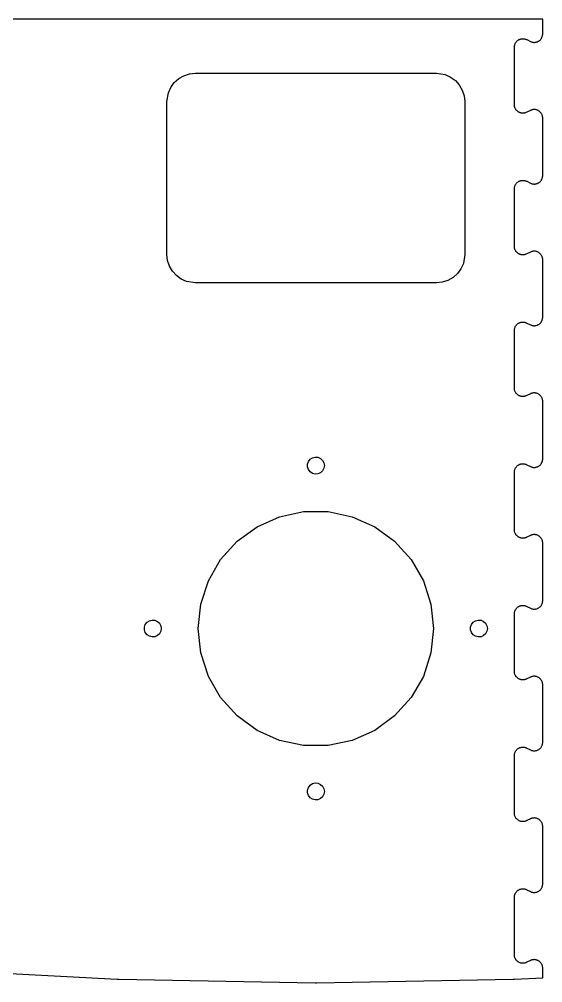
# Model space of a CAD drawing. Header units: metres. Extents: x -612 to 612, y -340 to 1400.
# Drawn here: x -119.6 to 65, y 1060 to 1400 of the extents above; entities that cross this region are included whole.
import ezdxf

# ---------------------------------------------------------------- set-up
doc = ezdxf.new("R2010")
doc.units = ezdxf.units.M

msp = doc.modelspace()

# ---------------------------------------------------------------- linework, layer by layer
for p, q in [((65, 1400), (-529.184, 1400)), ((65, 1394.85), (65, 1400)), ((64.8532, 1393.93), (64.9057, 1394.11)), ((64.9057, 1394.11), (64.9469, 1394.29)), ((64.9469, 1394.29), (64.9763, 1394.48)), ((64.9763, 1394.48), (64.9941, 1394.67)), ((64.9941, 1394.67), (65, 1394.85)), ((55.0349, 1390.59), (55.0688, 1390.78)), ((55.0688, 1390.78), (55.1143, 1390.96)), ((55.1143, 1390.96), (55.1711, 1391.14)), ((55.1711, 1391.14), (55.239, 1391.32)), ((55.239, 1391.32), (55.3181, 1391.49)), ((55.3181, 1391.49), (55.4075, 1391.65)), ((55.4075, 1391.65), (55.5073, 1391.81)), ((55.5073, 1391.81), (55.6168, 1391.97)), ((55.6168, 1391.97), (55.7357, 1392.11)), ((55.7357, 1392.11), (55.8638, 1392.25)), ((55.8638, 1392.25), (55.9999, 1392.38)), ((55.9999, 1392.38), (56.1443, 1392.5)), ((56.1443, 1392.5), (56.2958, 1392.61)), ((56.2958, 1392.61), (56.4542, 1392.72)), ((56.4542, 1392.72), (56.6185, 1392.81)), ((56.6185, 1392.81), (56.7881, 1392.89)), ((56.7881, 1392.89), (56.963, 1392.96)), ((56.963, 1392.96), (57.1416, 1393.02)), ((57.1416, 1393.02), (57.3238, 1393.07)), ((57.3238, 1393.07), (57.5083, 1393.1)), ((57.5083, 1393.1), (57.6951, 1393.13)), ((57.6951, 1393.13), (57.8832, 1393.14)), ((57.8832, 1393.14), (58.0715, 1393.14)), ((58.0715, 1393.14), (58.2594, 1393.13)), ((58.2594, 1393.13), (58.4465, 1393.11)), ((58.4465, 1393.11), (58.6319, 1393.08)), ((58.6319, 1393.08), (58.8148, 1393.03)), ((58.8148, 1393.03), (58.9942, 1392.97)), ((58.9942, 1392.97), (59.1697, 1392.91)), ((59.1697, 1392.91), (59.384, 1392.81)), ((59.384, 1392.81), (60.6584, 1392.17)), ((60.6584, 1392.17), (60.8956, 1392.06)), ((60.8956, 1392.06), (61.073, 1392)), ((61.073, 1392), (61.2539, 1391.95)), ((61.2539, 1391.95), (61.4379, 1391.91)), ((61.4379, 1391.91), (61.624, 1391.88)), ((61.624, 1391.88), (61.8116, 1391.86)), ((61.8116, 1391.86), (62, 1391.85)), ((62, 1391.85), (62.1884, 1391.86)), ((62.1884, 1391.86), (62.376, 1391.88)), ((62.376, 1391.88), (62.5621, 1391.91)), ((62.5621, 1391.91), (62.7461, 1391.95)), ((62.7461, 1391.95), (62.927, 1392)), ((62.927, 1392), (63.1044, 1392.06)), ((63.1044, 1392.06), (63.2773, 1392.14)), ((63.2773, 1392.14), (63.4453, 1392.23)), ((63.4453, 1392.23), (63.6075, 1392.32)), ((63.6075, 1392.32), (63.7634, 1392.43)), ((63.7634, 1392.43), (63.9123, 1392.54)), ((63.9123, 1392.54), (64.0536, 1392.67)), ((64.0536, 1392.67), (64.1869, 1392.8)), ((64.1869, 1392.8), (64.3115, 1392.94)), ((64.3115, 1392.94), (64.427, 1393.09)), ((64.427, 1393.09), (64.533, 1393.25)), ((64.533, 1393.25), (64.6289, 1393.41)), ((64.6289, 1393.41), (64.7145, 1393.58)), ((64.7145, 1393.58), (64.7893, 1393.75)), ((64.7893, 1393.75), (64.8532, 1393.93)), ((55, 1390.08), (55.0148, 1390.42)), ((55, 1369.9), (55, 1390.08)), ((55.0148, 1390.42), (55.0349, 1390.59)), ((-61.5674, 1380.09), (-59.5791, 1380.73)), ((-59.5791, 1380.73), (-57.5, 1380.95)), ((-57.5, 1380.95), (27.5, 1380.95)), ((27.5, 1380.95), (30.5902, 1380.46)), ((30.5902, 1380.46), (32.5, 1379.61)), ((-66.1602, 1375.95), (-64.9314, 1377.64)), ((-64.9314, 1377.64), (-63.3779, 1379.04)), ((-63.3779, 1379.04), (-61.5674, 1380.09)), ((32.5, 1379.61), (34.1913, 1378.38)), ((34.1913, 1378.38), (35.5902, 1376.83)), ((-67.5, 1370.95), (-67.0106, 1374.04)), ((-67.0106, 1374.04), (-66.1602, 1375.95)), ((35.5902, 1376.83), (36.6355, 1375.02)), ((36.6355, 1375.02), (37.2815, 1373.03)), ((-67.5, 1316.95), (-67.5, 1370.95)), ((37.2815, 1373.03), (37.5, 1370.95)), ((37.5, 1370.95), (37.5, 1316.95)), ((55.0074, 1369.67), (55, 1369.9)), ((55.0251, 1369.48), (55.0074, 1369.67)), ((55.0546, 1369.29), (55.0251, 1369.48)), ((55.0957, 1369.11), (55.0546, 1369.29)), ((55.1483, 1368.93), (55.0957, 1369.11)), ((55.212, 1368.75), (55.1483, 1368.93)), ((55.2869, 1368.58), (55.212, 1368.75)), ((55.3724, 1368.41), (55.2869, 1368.58)), ((55.4682, 1368.25), (55.3724, 1368.41)), ((55.5741, 1368.09), (55.4682, 1368.25)), ((55.6897, 1367.94), (55.5741, 1368.09)), ((55.8141, 1367.8), (55.6897, 1367.94)), ((55.9475, 1367.67), (55.8141, 1367.8)), ((56.0885, 1367.54), (55.9475, 1367.67)), ((56.2376, 1367.43), (56.0885, 1367.54)), ((56.3934, 1367.32), (56.2376, 1367.43)), ((56.5554, 1367.23), (56.3934, 1367.32)), ((56.7232, 1367.14), (56.5554, 1367.23)), ((56.8962, 1367.07), (56.7232, 1367.14)), ((57.0733, 1367), (56.8962, 1367.07)), ((57.2543, 1366.95), (57.0733, 1367)), ((57.4381, 1366.91), (57.2543, 1366.95)), ((57.6243, 1366.88), (57.4381, 1366.91)), ((57.8117, 1366.86), (57.6243, 1366.88)), ((58, 1366.86), (57.8117, 1366.86)), ((58.1883, 1366.86), (58, 1366.86)), ((58.3757, 1366.88), (58.1883, 1366.86)), ((58.5619, 1366.91), (58.3757, 1366.88)), ((58.7457, 1366.95), (58.5619, 1366.91)), ((58.9267, 1367), (58.7457, 1366.95)), ((59.0869, 1367.06), (58.9267, 1367)), ((59.3999, 1367.2), (59.0869, 1367.06)), ((60.6584, 1367.83), (59.3999, 1367.2)), ((60.8295, 1367.91), (60.6584, 1367.83)), ((61.0052, 1367.98), (60.8295, 1367.91)), ((61.1849, 1368.03), (61.0052, 1367.98)), ((61.3678, 1368.08), (61.1849, 1368.03)), ((61.5532, 1368.11), (61.3678, 1368.08)), ((61.7404, 1368.13), (61.5532, 1368.11)), ((61.9285, 1368.15), (61.7404, 1368.13)), ((62.117, 1368.14), (61.9285, 1368.15)), ((62.305, 1368.13), (62.117, 1368.14)), ((62.4918, 1368.11), (62.305, 1368.13)), ((62.6767, 1368.07), (62.4918, 1368.11)), ((62.8588, 1368.02), (62.6767, 1368.07)), ((63.0376, 1367.96), (62.8588, 1368.02)), ((63.2123, 1367.89), (63.0376, 1367.96)), ((63.3822, 1367.81), (63.2123, 1367.89)), ((63.5467, 1367.72), (63.3822, 1367.81)), ((63.705, 1367.61), (63.5467, 1367.72)), ((63.8567, 1367.5), (63.705, 1367.61)), ((64.001, 1367.38), (63.8567, 1367.5)), ((64.1374, 1367.25), (64.001, 1367.38)), ((64.2653, 1367.11), (64.1374, 1367.25)), ((64.3844, 1366.97), (64.2653, 1367.11)), ((64.494, 1366.81), (64.3844, 1366.97)), ((64.5938, 1366.65), (64.494, 1366.81)), ((64.6833, 1366.49), (64.5938, 1366.65)), ((64.7622, 1366.32), (64.6833, 1366.49)), ((64.8303, 1366.14), (64.7622, 1366.32)), ((64.8872, 1365.96), (64.8303, 1366.14)), ((64.9326, 1365.78), (64.8872, 1365.96)), ((64.9665, 1365.59), (64.9326, 1365.78)), ((64.9887, 1365.41), (64.9665, 1365.59)), ((65, 1365.15), (64.9887, 1365.41)), ((65, 1344.85), (65, 1365.15)), ((56.963, 1342.96), (57.1416, 1343.02)), ((57.1416, 1343.02), (57.3238, 1343.07)), ((57.3238, 1343.07), (57.5083, 1343.1)), ((57.5083, 1343.1), (57.6951, 1343.13)), ((57.6951, 1343.13), (57.8832, 1343.14)), ((57.8832, 1343.14), (58.0715, 1343.14)), ((58.0715, 1343.14), (58.2594, 1343.13)), ((58.2594, 1343.13), (58.4465, 1343.11)), ((58.4465, 1343.11), (58.6319, 1343.08)), ((58.6319, 1343.08), (58.8148, 1343.03)), ((58.8148, 1343.03), (58.9942, 1342.97)), ((64.3115, 1342.94), (64.427, 1343.09)), ((64.427, 1343.09), (64.533, 1343.25)), ((64.533, 1343.25), (64.6289, 1343.41)), ((64.6289, 1343.41), (64.7145, 1343.58)), ((64.7145, 1343.58), (64.7893, 1343.75)), ((64.7893, 1343.75), (64.8532, 1343.93)), ((64.8532, 1343.93), (64.9057, 1344.11)), ((64.9057, 1344.11), (64.9469, 1344.29)), ((64.9469, 1344.29), (64.9763, 1344.48)), ((64.9763, 1344.48), (64.9941, 1344.67)), ((64.9941, 1344.67), (65, 1344.85)), ((55, 1340.08), (55.0148, 1340.42)), ((55, 1319.9), (55, 1340.08)), ((55.0148, 1340.42), (55.0349, 1340.59)), ((55.0349, 1340.59), (55.0688, 1340.78)), ((55.0688, 1340.78), (55.1143, 1340.96)), ((55.1143, 1340.96), (55.1711, 1341.14)), ((55.1711, 1341.14), (55.239, 1341.32)), ((55.239, 1341.32), (55.3181, 1341.49)), ((55.3181, 1341.49), (55.4075, 1341.65)), ((55.4075, 1341.65), (55.5073, 1341.81)), ((55.5073, 1341.81), (55.6168, 1341.97)), ((55.6168, 1341.97), (55.7357, 1342.11)), ((55.7357, 1342.11), (55.8638, 1342.25)), ((55.8638, 1342.25), (55.9999, 1342.38)), ((55.9999, 1342.38), (56.1443, 1342.5)), ((56.1443, 1342.5), (56.2958, 1342.61)), ((56.2958, 1342.61), (56.4542, 1342.72)), ((56.4542, 1342.72), (56.6185, 1342.81)), ((56.6185, 1342.81), (56.7881, 1342.89)), ((56.7881, 1342.89), (56.963, 1342.96)), ((58.9942, 1342.97), (59.1697, 1342.91)), ((59.1697, 1342.91), (59.384, 1342.81)), ((59.384, 1342.81), (60.6584, 1342.17)), ((60.6584, 1342.17), (60.8956, 1342.06)), ((60.8956, 1342.06), (61.073, 1342)), ((61.073, 1342), (61.2539, 1341.95)), ((61.2539, 1341.95), (61.4379, 1341.91)), ((61.4379, 1341.91), (61.624, 1341.88)), ((61.624, 1341.88), (61.8116, 1341.86)), ((61.8116, 1341.86), (62, 1341.85)), ((62, 1341.85), (62.1884, 1341.86)), ((62.1884, 1341.86), (62.376, 1341.88)), ((62.376, 1341.88), (62.5621, 1341.91)), ((62.5621, 1341.91), (62.7461, 1341.95)), ((62.7461, 1341.95), (62.927, 1342)), ((62.927, 1342), (63.1044, 1342.06)), ((63.1044, 1342.06), (63.2773, 1342.14)), ((63.2773, 1342.14), (63.4453, 1342.23)), ((63.4453, 1342.23), (63.6075, 1342.32)), ((63.6075, 1342.32), (63.7634, 1342.43)), ((63.7634, 1342.43), (63.9123, 1342.54)), ((63.9123, 1342.54), (64.0536, 1342.67)), ((64.0536, 1342.67), (64.1869, 1342.8)), ((64.1869, 1342.8), (64.3115, 1342.94)), ((55.0074, 1319.67), (55, 1319.9)), ((55.0251, 1319.48), (55.0074, 1319.67)), ((55.0546, 1319.29), (55.0251, 1319.48)), ((55.0957, 1319.11), (55.0546, 1319.29)), ((-67.2815, 1314.87), (-67.5, 1316.95)), ((37.5, 1316.95), (37.0106, 1313.86)), ((55.1483, 1318.93), (55.0957, 1319.11)), ((55.212, 1318.75), (55.1483, 1318.93)), ((55.2869, 1318.58), (55.212, 1318.75)), ((55.3724, 1318.41), (55.2869, 1318.58)), ((55.4682, 1318.25), (55.3724, 1318.41)), ((55.5741, 1318.09), (55.4682, 1318.25)), ((55.6897, 1317.94), (55.5741, 1318.09)), ((55.8141, 1317.8), (55.6897, 1317.94)), ((55.9475, 1317.67), (55.8141, 1317.8)), ((56.0885, 1317.54), (55.9475, 1317.67)), ((56.2376, 1317.43), (56.0885, 1317.54)), ((56.3934, 1317.32), (56.2376, 1317.43)), ((56.5554, 1317.23), (56.3934, 1317.32)), ((56.7232, 1317.14), (56.5554, 1317.23)), ((56.8962, 1317.07), (56.7232, 1317.14)), ((57.0733, 1317), (56.8962, 1317.07)), ((57.2543, 1316.95), (57.0733, 1317)), ((57.4381, 1316.91), (57.2543, 1316.95)), ((57.6243, 1316.88), (57.4381, 1316.91)), ((57.8117, 1316.86), (57.6243, 1316.88)), ((58, 1316.86), (57.8117, 1316.86)), ((58.1883, 1316.86), (58, 1316.86)), ((58.3757, 1316.88), (58.1883, 1316.86)), ((58.5619, 1316.91), (58.3757, 1316.88)), ((58.7457, 1316.95), (58.5619, 1316.91)), ((58.9267, 1317), (58.7457, 1316.95)), ((59.0869, 1317.06), (58.9267, 1317)), ((59.3999, 1317.2), (59.0869, 1317.06)), ((60.6584, 1317.83), (59.3999, 1317.2)), ((60.8295, 1317.91), (60.6584, 1317.83)), ((61.0052, 1317.98), (60.8295, 1317.91)), ((61.1849, 1318.03), (61.0052, 1317.98)), ((61.3678, 1318.08), (61.1849, 1318.03)), ((61.5532, 1318.11), (61.3678, 1318.08)), ((61.7404, 1318.13), (61.5532, 1318.11)), ((61.9285, 1318.15), (61.7404, 1318.13)), ((62.117, 1318.14), (61.9285, 1318.15)), ((62.305, 1318.13), (62.117, 1318.14)), ((62.4918, 1318.11), (62.305, 1318.13)), ((62.6767, 1318.07), (62.4918, 1318.11)), ((62.8588, 1318.02), (62.6767, 1318.07)), ((63.0376, 1317.96), (62.8588, 1318.02)), ((63.2123, 1317.89), (63.0376, 1317.96)), ((63.3822, 1317.81), (63.2123, 1317.89)), ((63.5467, 1317.72), (63.3822, 1317.81)), ((63.705, 1317.61), (63.5467, 1317.72)), ((63.8567, 1317.5), (63.705, 1317.61)), ((64.001, 1317.38), (63.8567, 1317.5)), ((64.1374, 1317.25), (64.001, 1317.38)), ((64.2653, 1317.11), (64.1374, 1317.25)), ((64.3844, 1316.97), (64.2653, 1317.11)), ((64.494, 1316.81), (64.3844, 1316.97)), ((64.5938, 1316.65), (64.494, 1316.81)), ((64.6833, 1316.49), (64.5938, 1316.65)), ((64.7622, 1316.32), (64.6833, 1316.49)), ((64.8303, 1316.14), (64.7622, 1316.32)), ((64.8872, 1315.96), (64.8303, 1316.14)), ((64.9326, 1315.78), (64.8872, 1315.96)), ((-66.6355, 1312.88), (-67.2815, 1314.87)), ((-65.5902, 1311.07), (-66.6355, 1312.88)), ((37.0106, 1313.86), (36.1602, 1311.95)), ((64.9665, 1315.59), (64.9326, 1315.78)), ((64.9887, 1315.41), (64.9665, 1315.59)), ((65, 1315.15), (64.9887, 1315.41)), ((65, 1294.85), (65, 1315.15)), ((-64.1913, 1309.52), (-65.5902, 1311.07)), ((-62.5, 1308.29), (-64.1913, 1309.52)), ((34.9314, 1310.26), (33.3779, 1308.86)), ((36.1602, 1311.95), (34.9314, 1310.26)), ((-60.5902, 1307.44), (-62.5, 1308.29)), ((-57.5, 1306.95), (-60.5902, 1307.44)), ((27.5, 1306.95), (-57.5, 1306.95)), ((29.5791, 1307.17), (27.5, 1306.95)), ((31.5674, 1307.81), (29.5791, 1307.17)), ((33.3779, 1308.86), (31.5674, 1307.81)), ((55.6168, 1291.97), (55.7357, 1292.11)), ((55.7357, 1292.11), (55.8638, 1292.25)), ((55.8638, 1292.25), (55.9999, 1292.38)), ((55.9999, 1292.38), (56.1443, 1292.5)), ((56.1443, 1292.5), (56.2958, 1292.61)), ((56.2958, 1292.61), (56.4542, 1292.72)), ((56.4542, 1292.72), (56.6185, 1292.81)), ((56.6185, 1292.81), (56.7881, 1292.89)), ((56.7881, 1292.89), (56.963, 1292.96)), ((56.963, 1292.96), (57.1416, 1293.02)), ((57.1416, 1293.02), (57.3238, 1293.07)), ((57.3238, 1293.07), (57.5083, 1293.1)), ((57.5083, 1293.1), (57.6951, 1293.13)), ((57.6951, 1293.13), (57.8832, 1293.14)), ((57.8832, 1293.14), (58.0715, 1293.14)), ((58.0715, 1293.14), (58.2594, 1293.13)), ((58.2594, 1293.13), (58.4465, 1293.11)), ((58.4465, 1293.11), (58.6319, 1293.08)), ((58.6319, 1293.08), (58.8148, 1293.03)), ((58.8148, 1293.03), (58.9942, 1292.97)), ((58.9942, 1292.97), (59.1697, 1292.91)), ((59.1697, 1292.91), (59.384, 1292.81)), ((59.384, 1292.81), (60.6584, 1292.17)), ((60.6584, 1292.17), (60.8956, 1292.06)), ((60.8956, 1292.06), (61.073, 1292)), ((61.073, 1292), (61.2539, 1291.95)), ((62.7461, 1291.95), (62.927, 1292)), ((62.927, 1292), (63.1044, 1292.06)), ((63.1044, 1292.06), (63.2773, 1292.14)), ((63.2773, 1292.14), (63.4453, 1292.23)), ((63.4453, 1292.23), (63.6075, 1292.32)), ((63.6075, 1292.32), (63.7634, 1292.43)), ((63.7634, 1292.43), (63.9123, 1292.54)), ((63.9123, 1292.54), (64.0536, 1292.67)), ((64.0536, 1292.67), (64.1869, 1292.8)), ((64.1869, 1292.8), (64.3115, 1292.94)), ((64.3115, 1292.94), (64.427, 1293.09)), ((64.427, 1293.09), (64.533, 1293.25)), ((64.533, 1293.25), (64.6289, 1293.41)), ((64.6289, 1293.41), (64.7145, 1293.58)), ((64.7145, 1293.58), (64.7893, 1293.75)), ((64.7893, 1293.75), (64.8532, 1293.93)), ((64.8532, 1293.93), (64.9057, 1294.11)), ((64.9057, 1294.11), (64.9469, 1294.29)), ((64.9469, 1294.29), (64.9763, 1294.48)), ((64.9763, 1294.48), (64.9941, 1294.67)), ((64.9941, 1294.67), (65, 1294.85)), ((55, 1290.08), (55.0148, 1290.42)), ((55, 1269.9), (55, 1290.08)), ((55.0148, 1290.42), (55.0349, 1290.59)), ((55.0349, 1290.59), (55.0688, 1290.78)), ((55.0688, 1290.78), (55.1143, 1290.96)), ((55.1143, 1290.96), (55.1711, 1291.14)), ((55.1711, 1291.14), (55.239, 1291.32)), ((55.239, 1291.32), (55.3181, 1291.49)), ((55.3181, 1291.49), (55.4075, 1291.65)), ((55.4075, 1291.65), (55.5073, 1291.81)), ((55.5073, 1291.81), (55.6168, 1291.97)), ((61.2539, 1291.95), (61.4379, 1291.91)), ((61.4379, 1291.91), (61.624, 1291.88)), ((61.624, 1291.88), (61.8116, 1291.86)), ((61.8116, 1291.86), (62, 1291.85)), ((62, 1291.85), (62.1884, 1291.86)), ((62.1884, 1291.86), (62.376, 1291.88)), ((62.376, 1291.88), (62.5621, 1291.91)), ((62.5621, 1291.91), (62.7461, 1291.95)), ((55.0074, 1269.67), (55, 1269.9)), ((55.0251, 1269.48), (55.0074, 1269.67)), ((55.0546, 1269.29), (55.0251, 1269.48)), ((55.0957, 1269.11), (55.0546, 1269.29)), ((55.1483, 1268.93), (55.0957, 1269.11)), ((55.212, 1268.75), (55.1483, 1268.93)), ((55.2869, 1268.58), (55.212, 1268.75)), ((55.3724, 1268.41), (55.2869, 1268.58)), ((55.4682, 1268.25), (55.3724, 1268.41)), ((55.5741, 1268.09), (55.4682, 1268.25)), ((55.6897, 1267.94), (55.5741, 1268.09)), ((55.8141, 1267.8), (55.6897, 1267.94)), ((55.9475, 1267.67), (55.8141, 1267.8)), ((56.0885, 1267.54), (55.9475, 1267.67)), ((56.2376, 1267.43), (56.0885, 1267.54)), ((56.3934, 1267.32), (56.2376, 1267.43)), ((56.5554, 1267.23), (56.3934, 1267.32)), ((56.7232, 1267.14), (56.5554, 1267.23)), ((56.8962, 1267.07), (56.7232, 1267.14)), ((57.0733, 1267), (56.8962, 1267.07)), ((57.2543, 1266.95), (57.0733, 1267)), ((57.4381, 1266.91), (57.2543, 1266.95)), ((57.6243, 1266.88), (57.4381, 1266.91)), ((57.8117, 1266.86), (57.6243, 1266.88)), ((58, 1266.86), (57.8117, 1266.86)), ((58.1883, 1266.86), (58, 1266.86)), ((58.3757, 1266.88), (58.1883, 1266.86)), ((58.5619, 1266.91), (58.3757, 1266.88)), ((58.7457, 1266.95), (58.5619, 1266.91)), ((58.9267, 1267), (58.7457, 1266.95)), ((59.0869, 1267.06), (58.9267, 1267)), ((59.3999, 1267.2), (59.0869, 1267.06)), ((60.6584, 1267.83), (59.3999, 1267.2)), ((60.8295, 1267.91), (60.6584, 1267.83)), ((61.0052, 1267.98), (60.8295, 1267.91)), ((61.1849, 1268.03), (61.0052, 1267.98)), ((61.3678, 1268.08), (61.1849, 1268.03)), ((61.5532, 1268.11), (61.3678, 1268.08)), ((61.7404, 1268.13), (61.5532, 1268.11)), ((61.9285, 1268.15), (61.7404, 1268.13)), ((62.117, 1268.14), (61.9285, 1268.15)), ((62.305, 1268.13), (62.117, 1268.14)), ((62.4918, 1268.11), (62.305, 1268.13)), ((62.6767, 1268.07), (62.4918, 1268.11)), ((62.8588, 1268.02), (62.6767, 1268.07)), ((63.0376, 1267.96), (62.8588, 1268.02)), ((63.2123, 1267.89), (63.0376, 1267.96)), ((63.3822, 1267.81), (63.2123, 1267.89)), ((63.5467, 1267.72), (63.3822, 1267.81)), ((63.705, 1267.61), (63.5467, 1267.72)), ((63.8567, 1267.5), (63.705, 1267.61)), ((64.001, 1267.38), (63.8567, 1267.5)), ((64.1374, 1267.25), (64.001, 1267.38)), ((64.2653, 1267.11), (64.1374, 1267.25)), ((64.3844, 1266.97), (64.2653, 1267.11)), ((64.494, 1266.81), (64.3844, 1266.97)), ((64.5938, 1266.65), (64.494, 1266.81)), ((64.6833, 1266.49), (64.5938, 1266.65)), ((64.7622, 1266.32), (64.6833, 1266.49)), ((64.8303, 1266.14), (64.7622, 1266.32)), ((64.8872, 1265.96), (64.8303, 1266.14)), ((64.9326, 1265.78), (64.8872, 1265.96)), ((64.9665, 1265.59), (64.9326, 1265.78)), ((64.9887, 1265.41), (64.9665, 1265.59)), ((65, 1265.15), (64.9887, 1265.41)), ((65, 1244.85), (65, 1265.15)), ((-17.6384, 1243.93), (-17.0318, 1244.71)), ((-17.0318, 1244.71), (-16.2051, 1245.25)), ((-16.2051, 1245.25), (-15.2477, 1245.49)), ((-15.2477, 1245.49), (-14.2635, 1245.41)), ((-14.2635, 1245.41), (-13.3592, 1245.01)), ((-13.3592, 1245.01), (-12.6326, 1244.34)), ((64.9469, 1244.29), (64.9763, 1244.48)), ((64.9763, 1244.48), (64.9941, 1244.67)), ((64.9941, 1244.67), (65, 1244.85)), ((-17.9591, 1243), (-17.6384, 1243.93)), ((-17.9591, 1242.01), (-17.9591, 1243)), ((-17.6384, 1241.07), (-17.9591, 1242.01)), ((-17.0318, 1240.29), (-17.6384, 1241.07)), ((-12.6326, 1244.34), (-12.1626, 1243.48)), ((-12.1626, 1241.53), (-12.6326, 1240.66)), ((-12.1626, 1243.48), (-12, 1242.5)), ((-12, 1242.5), (-12.1626, 1241.53)), ((55.1143, 1240.96), (55.1711, 1241.14)), ((55.1711, 1241.14), (55.239, 1241.32)), ((55.239, 1241.32), (55.3181, 1241.49)), ((55.3181, 1241.49), (55.4075, 1241.65)), ((55.4075, 1241.65), (55.5073, 1241.81)), ((55.5073, 1241.81), (55.6168, 1241.97)), ((55.6168, 1241.97), (55.7357, 1242.11)), ((55.7357, 1242.11), (55.8638, 1242.25)), ((55.8638, 1242.25), (55.9999, 1242.38)), ((55.9999, 1242.38), (56.1443, 1242.5)), ((56.1443, 1242.5), (56.2958, 1242.61)), ((56.2958, 1242.61), (56.4542, 1242.72)), ((56.4542, 1242.72), (56.6185, 1242.81)), ((56.6185, 1242.81), (56.7881, 1242.89)), ((56.7881, 1242.89), (56.963, 1242.96)), ((56.963, 1242.96), (57.1416, 1243.02)), ((57.1416, 1243.02), (57.3238, 1243.07)), ((57.3238, 1243.07), (57.5083, 1243.1)), ((57.5083, 1243.1), (57.6951, 1243.13)), ((57.6951, 1243.13), (57.8832, 1243.14)), ((57.8832, 1243.14), (58.0715, 1243.14)), ((58.0715, 1243.14), (58.2594, 1243.13)), ((58.2594, 1243.13), (58.4465, 1243.11)), ((58.4465, 1243.11), (58.6319, 1243.08)), ((58.6319, 1243.08), (58.8148, 1243.03)), ((58.8148, 1243.03), (58.9942, 1242.97)), ((58.9942, 1242.97), (59.1697, 1242.91)), ((59.1697, 1242.91), (59.384, 1242.81)), ((59.384, 1242.81), (60.6584, 1242.17)), ((60.6584, 1242.17), (60.8956, 1242.06)), ((60.8956, 1242.06), (61.073, 1242)), ((61.073, 1242), (61.2539, 1241.95)), ((61.2539, 1241.95), (61.4379, 1241.91)), ((61.4379, 1241.91), (61.624, 1241.88)), ((61.624, 1241.88), (61.8116, 1241.86)), ((61.8116, 1241.86), (62, 1241.85)), ((62, 1241.85), (62.1884, 1241.86)), ((62.1884, 1241.86), (62.376, 1241.88)), ((62.376, 1241.88), (62.5621, 1241.91)), ((62.5621, 1241.91), (62.7461, 1241.95)), ((62.7461, 1241.95), (62.927, 1242)), ((62.927, 1242), (63.1044, 1242.06)), ((63.1044, 1242.06), (63.2773, 1242.14)), ((63.2773, 1242.14), (63.4453, 1242.23)), ((63.4453, 1242.23), (63.6075, 1242.32)), ((63.6075, 1242.32), (63.7634, 1242.43)), ((63.7634, 1242.43), (63.9123, 1242.54)), ((63.9123, 1242.54), (64.0536, 1242.67)), ((64.0536, 1242.67), (64.1869, 1242.8)), ((64.1869, 1242.8), (64.3115, 1242.94)), ((64.3115, 1242.94), (64.427, 1243.09)), ((64.427, 1243.09), (64.533, 1243.25)), ((64.533, 1243.25), (64.6289, 1243.41)), ((64.6289, 1243.41), (64.7145, 1243.58)), ((64.7145, 1243.58), (64.7893, 1243.75)), ((64.7893, 1243.75), (64.8532, 1243.93)), ((64.8532, 1243.93), (64.9057, 1244.11)), ((64.9057, 1244.11), (64.9469, 1244.29)), ((-16.2051, 1239.75), (-17.0318, 1240.29)), ((-15.2477, 1239.51), (-16.2051, 1239.75)), ((-14.2635, 1239.59), (-15.2477, 1239.51)), ((-13.3592, 1239.99), (-14.2635, 1239.59)), ((-12.6326, 1240.66), (-13.3592, 1239.99)), ((55, 1240.08), (55.0148, 1240.42)), ((55, 1219.9), (55, 1240.08)), ((55.0148, 1240.42), (55.0349, 1240.59)), ((55.0349, 1240.59), (55.0688, 1240.78)), ((55.0688, 1240.78), (55.1143, 1240.96)), ((-35.75, 1220.94), (-27.8242, 1224.47)), ((-27.8242, 1224.47), (-19.3379, 1226.27)), ((-19.3379, 1226.27), (-10.6621, 1226.27)), ((-10.6621, 1226.27), (-2.1758, 1224.47)), ((-2.1758, 1224.47), (5.75, 1220.94)), ((-42.7689, 1215.84), (-35.75, 1220.94)), ((5.75, 1220.94), (12.7689, 1215.84)), ((55.0074, 1219.67), (55, 1219.9)), ((55.0251, 1219.48), (55.0074, 1219.67)), ((55.0546, 1219.29), (55.0251, 1219.48)), ((55.0957, 1219.11), (55.0546, 1219.29)), ((55.1483, 1218.93), (55.0957, 1219.11)), ((55.212, 1218.75), (55.1483, 1218.93)), ((55.2869, 1218.58), (55.212, 1218.75)), ((55.3724, 1218.41), (55.2869, 1218.58)), ((55.4682, 1218.25), (55.3724, 1218.41)), ((55.5741, 1218.09), (55.4682, 1218.25)), ((55.6897, 1217.94), (55.5741, 1218.09)), ((55.8141, 1217.8), (55.6897, 1217.94)), ((55.9475, 1217.67), (55.8141, 1217.8)), ((56.0885, 1217.54), (55.9475, 1217.67)), ((56.2376, 1217.43), (56.0885, 1217.54)), ((56.3934, 1217.32), (56.2376, 1217.43)), ((56.5554, 1217.23), (56.3934, 1217.32)), ((56.7232, 1217.14), (56.5554, 1217.23)), ((59.3999, 1217.2), (59.0869, 1217.06)), ((60.6584, 1217.83), (59.3999, 1217.2)), ((60.8295, 1217.91), (60.6584, 1217.83)), ((61.0052, 1217.98), (60.8295, 1217.91)), ((61.1849, 1218.03), (61.0052, 1217.98)), ((61.3678, 1218.08), (61.1849, 1218.03)), ((61.5532, 1218.11), (61.3678, 1218.08)), ((61.7404, 1218.13), (61.5532, 1218.11)), ((61.9285, 1218.15), (61.7404, 1218.13)), ((62.117, 1218.14), (61.9285, 1218.15)), ((62.305, 1218.13), (62.117, 1218.14)), ((62.4918, 1218.11), (62.305, 1218.13)), ((62.6767, 1218.07), (62.4918, 1218.11)), ((62.8588, 1218.02), (62.6767, 1218.07)), ((63.0376, 1217.96), (62.8588, 1218.02)), ((63.2123, 1217.89), (63.0376, 1217.96)), ((63.3822, 1217.81), (63.2123, 1217.89)), ((63.5467, 1217.72), (63.3822, 1217.81)), ((63.705, 1217.61), (63.5467, 1217.72)), ((63.8567, 1217.5), (63.705, 1217.61)), ((64.001, 1217.38), (63.8567, 1217.5)), ((64.1374, 1217.25), (64.001, 1217.38)), ((64.2653, 1217.11), (64.1374, 1217.25)), ((-48.5742, 1209.39), (-42.7689, 1215.84)), ((12.7689, 1215.84), (18.5742, 1209.39)), ((56.8962, 1217.07), (56.7232, 1217.14)), ((57.0733, 1217), (56.8962, 1217.07)), ((57.2543, 1216.95), (57.0733, 1217)), ((57.4381, 1216.91), (57.2543, 1216.95)), ((57.6243, 1216.88), (57.4381, 1216.91)), ((57.8117, 1216.86), (57.6243, 1216.88)), ((58, 1216.86), (57.8117, 1216.86)), ((58.1883, 1216.86), (58, 1216.86)), ((58.3757, 1216.88), (58.1883, 1216.86)), ((58.5619, 1216.91), (58.3757, 1216.88)), ((58.7457, 1216.95), (58.5619, 1216.91)), ((58.9267, 1217), (58.7457, 1216.95)), ((59.0869, 1217.06), (58.9267, 1217)), ((64.3844, 1216.97), (64.2653, 1217.11)), ((64.494, 1216.81), (64.3844, 1216.97)), ((64.5938, 1216.65), (64.494, 1216.81)), ((64.6833, 1216.49), (64.5938, 1216.65)), ((64.7622, 1216.32), (64.6833, 1216.49)), ((64.8303, 1216.14), (64.7622, 1216.32)), ((64.8872, 1215.96), (64.8303, 1216.14)), ((64.9326, 1215.78), (64.8872, 1215.96)), ((64.9665, 1215.59), (64.9326, 1215.78)), ((64.9887, 1215.41), (64.9665, 1215.59)), ((65, 1215.15), (64.9887, 1215.41)), ((65, 1194.85), (65, 1215.15)), ((-52.9121, 1201.88), (-48.5742, 1209.39)), ((18.5742, 1209.39), (22.9121, 1201.88)), ((-55.5931, 1193.63), (-52.9121, 1201.88)), ((22.9121, 1201.88), (25.5931, 1193.63)), ((-56.5, 1185), (-55.5931, 1193.63)), ((25.5931, 1193.63), (26.5, 1185)), ((64.533, 1193.25), (64.6289, 1193.41)), ((64.6289, 1193.41), (64.7145, 1193.58)), ((64.7145, 1193.58), (64.7893, 1193.75)), ((64.7893, 1193.75), (64.8532, 1193.93)), ((64.8532, 1193.93), (64.9057, 1194.11)), ((64.9057, 1194.11), (64.9469, 1194.29)), ((64.9469, 1194.29), (64.9763, 1194.48)), ((64.9763, 1194.48), (64.9941, 1194.67)), ((64.9941, 1194.67), (65, 1194.85)), ((55, 1190.08), (55.0148, 1190.42)), ((55, 1169.9), (55, 1190.08)), ((55.0148, 1190.42), (55.0349, 1190.59)), ((55.0349, 1190.59), (55.0688, 1190.78)), ((55.0688, 1190.78), (55.1143, 1190.96)), ((55.1143, 1190.96), (55.1711, 1191.14)), ((55.1711, 1191.14), (55.239, 1191.32)), ((55.239, 1191.32), (55.3181, 1191.49)), ((55.3181, 1191.49), (55.4075, 1191.65)), ((55.4075, 1191.65), (55.5073, 1191.81)), ((55.5073, 1191.81), (55.6168, 1191.97)), ((55.6168, 1191.97), (55.7357, 1192.11)), ((55.7357, 1192.11), (55.8638, 1192.25)), ((55.8638, 1192.25), (55.9999, 1192.38)), ((55.9999, 1192.38), (56.1443, 1192.5)), ((56.1443, 1192.5), (56.2958, 1192.61)), ((56.2958, 1192.61), (56.4542, 1192.72)), ((56.4542, 1192.72), (56.6185, 1192.81)), ((56.6185, 1192.81), (56.7881, 1192.89)), ((56.7881, 1192.89), (56.963, 1192.96)), ((56.963, 1192.96), (57.1416, 1193.02)), ((57.1416, 1193.02), (57.3238, 1193.07)), ((57.3238, 1193.07), (57.5083, 1193.1)), ((57.5083, 1193.1), (57.6951, 1193.13)), ((57.6951, 1193.13), (57.8832, 1193.14)), ((57.8832, 1193.14), (58.0715, 1193.14)), ((58.0715, 1193.14), (58.2594, 1193.13)), ((58.2594, 1193.13), (58.4465, 1193.11)), ((58.4465, 1193.11), (58.6319, 1193.08)), ((58.6319, 1193.08), (58.8148, 1193.03)), ((58.8148, 1193.03), (58.9942, 1192.97)), ((58.9942, 1192.97), (59.1697, 1192.91)), ((59.1697, 1192.91), (59.384, 1192.81)), ((59.384, 1192.81), (60.6584, 1192.17)), ((60.6584, 1192.17), (60.8956, 1192.06)), ((60.8956, 1192.06), (61.073, 1192)), ((61.073, 1192), (61.2539, 1191.95)), ((61.2539, 1191.95), (61.4379, 1191.91)), ((61.4379, 1191.91), (61.624, 1191.88)), ((61.624, 1191.88), (61.8116, 1191.86)), ((61.8116, 1191.86), (62, 1191.85)), ((62, 1191.85), (62.1884, 1191.86)), ((62.1884, 1191.86), (62.376, 1191.88)), ((62.376, 1191.88), (62.5621, 1191.91)), ((62.5621, 1191.91), (62.7461, 1191.95)), ((62.7461, 1191.95), (62.927, 1192)), ((62.927, 1192), (63.1044, 1192.06)), ((63.1044, 1192.06), (63.2773, 1192.14)), ((63.2773, 1192.14), (63.4453, 1192.23)), ((63.4453, 1192.23), (63.6075, 1192.32)), ((63.6075, 1192.32), (63.7634, 1192.43)), ((63.7634, 1192.43), (63.9123, 1192.54)), ((63.9123, 1192.54), (64.0536, 1192.67)), ((64.0536, 1192.67), (64.1869, 1192.8)), ((64.1869, 1192.8), (64.3115, 1192.94)), ((64.3115, 1192.94), (64.427, 1193.09)), ((64.427, 1193.09), (64.533, 1193.25)), ((-75.1403, 1186.43), (-74.5338, 1187.21)), ((-74.5338, 1187.21), (-73.707, 1187.75)), ((-73.707, 1187.75), (-72.7496, 1187.99)), ((-72.7496, 1187.99), (-71.7655, 1187.91)), ((-71.7655, 1187.91), (-70.8611, 1187.51)), ((-70.8611, 1187.51), (-70.1345, 1186.84)), ((-70.1345, 1186.84), (-69.6645, 1185.97)), ((39.8635, 1186.43), (40.4701, 1187.21)), ((40.4701, 1187.21), (41.2968, 1187.75)), ((41.2968, 1187.75), (42.2542, 1187.99)), ((42.2542, 1187.99), (43.2384, 1187.91)), ((43.2384, 1187.91), (44.1428, 1187.51)), ((44.1428, 1187.51), (44.8693, 1186.84)), ((44.8693, 1186.84), (45.3394, 1185.97)), ((-75.461, 1185.49), (-75.1403, 1186.43)), ((-75.461, 1184.51), (-75.461, 1185.49)), ((-75.1403, 1183.57), (-75.461, 1184.51)), ((-74.5338, 1182.79), (-75.1403, 1183.57)), ((-69.6645, 1184.03), (-70.1345, 1183.16)), ((-69.6645, 1185.97), (-69.5019, 1185)), ((-69.5019, 1185), (-69.6645, 1184.03)), ((-55.5931, 1176.37), (-56.5, 1185)), ((26.5, 1185), (25.5931, 1176.37)), ((39.5428, 1185.49), (39.8635, 1186.43)), ((39.5428, 1184.51), (39.5428, 1185.49)), ((39.8635, 1183.57), (39.5428, 1184.51)), ((40.4701, 1182.79), (39.8635, 1183.57)), ((45.3394, 1184.03), (44.8693, 1183.16)), ((45.3394, 1185.97), (45.5019, 1185)), ((45.5019, 1185), (45.3394, 1184.03)), ((-73.707, 1182.25), (-74.5338, 1182.79)), ((-72.7496, 1182.01), (-73.707, 1182.25)), ((-71.7655, 1182.09), (-72.7496, 1182.01)), ((-70.8611, 1182.49), (-71.7655, 1182.09)), ((-70.1345, 1183.16), (-70.8611, 1182.49)), ((41.2968, 1182.25), (40.4701, 1182.79)), ((42.2542, 1182.01), (41.2968, 1182.25)), ((43.2384, 1182.09), (42.2542, 1182.01)), ((44.1428, 1182.49), (43.2384, 1182.09)), ((44.8693, 1183.16), (44.1428, 1182.49)), ((-52.9121, 1168.12), (-55.5931, 1176.37)), ((25.5931, 1176.37), (22.9121, 1168.12)), ((55.0074, 1169.67), (55, 1169.9)), ((55.0251, 1169.48), (55.0074, 1169.67)), ((-48.5742, 1160.61), (-52.9121, 1168.12)), ((22.9121, 1168.12), (18.5742, 1160.61)), ((55.0546, 1169.29), (55.0251, 1169.48)), ((55.0957, 1169.11), (55.0546, 1169.29)), ((55.1483, 1168.93), (55.0957, 1169.11)), ((55.212, 1168.75), (55.1483, 1168.93)), ((55.2869, 1168.58), (55.212, 1168.75)), ((55.3724, 1168.41), (55.2869, 1168.58)), ((55.4682, 1168.25), (55.3724, 1168.41)), ((55.5741, 1168.09), (55.4682, 1168.25)), ((55.6897, 1167.94), (55.5741, 1168.09)), ((55.8141, 1167.8), (55.6897, 1167.94)), ((55.9475, 1167.67), (55.8141, 1167.8)), ((56.0885, 1167.54), (55.9475, 1167.67)), ((56.2376, 1167.43), (56.0885, 1167.54)), ((56.3934, 1167.32), (56.2376, 1167.43)), ((56.5554, 1167.23), (56.3934, 1167.32)), ((56.7232, 1167.14), (56.5554, 1167.23)), ((56.8962, 1167.07), (56.7232, 1167.14)), ((57.0733, 1167), (56.8962, 1167.07)), ((57.2543, 1166.95), (57.0733, 1167)), ((57.4381, 1166.91), (57.2543, 1166.95)), ((57.6243, 1166.88), (57.4381, 1166.91)), ((57.8117, 1166.86), (57.6243, 1166.88)), ((58, 1166.86), (57.8117, 1166.86)), ((58.1883, 1166.86), (58, 1166.86)), ((58.3757, 1166.88), (58.1883, 1166.86)), ((58.5619, 1166.91), (58.3757, 1166.88)), ((58.7457, 1166.95), (58.5619, 1166.91)), ((58.9267, 1167), (58.7457, 1166.95)), ((59.0869, 1167.06), (58.9267, 1167)), ((59.3999, 1167.2), (59.0869, 1167.06)), ((60.6584, 1167.83), (59.3999, 1167.2)), ((60.8295, 1167.91), (60.6584, 1167.83)), ((61.0052, 1167.98), (60.8295, 1167.91)), ((61.1849, 1168.03), (61.0052, 1167.98)), ((61.3678, 1168.08), (61.1849, 1168.03)), ((61.5532, 1168.11), (61.3678, 1168.08)), ((61.7404, 1168.13), (61.5532, 1168.11)), ((61.9285, 1168.15), (61.7404, 1168.13)), ((62.117, 1168.14), (61.9285, 1168.15)), ((62.305, 1168.13), (62.117, 1168.14)), ((62.4918, 1168.11), (62.305, 1168.13)), ((62.6767, 1168.07), (62.4918, 1168.11)), ((62.8588, 1168.02), (62.6767, 1168.07)), ((63.0376, 1167.96), (62.8588, 1168.02)), ((63.2123, 1167.89), (63.0376, 1167.96)), ((63.3822, 1167.81), (63.2123, 1167.89)), ((63.5467, 1167.72), (63.3822, 1167.81)), ((63.705, 1167.61), (63.5467, 1167.72)), ((63.8567, 1167.5), (63.705, 1167.61)), ((64.001, 1167.38), (63.8567, 1167.5)), ((64.1374, 1167.25), (64.001, 1167.38)), ((64.2653, 1167.11), (64.1374, 1167.25)), ((64.3844, 1166.97), (64.2653, 1167.11)), ((64.494, 1166.81), (64.3844, 1166.97)), ((64.5938, 1166.65), (64.494, 1166.81)), ((64.6833, 1166.49), (64.5938, 1166.65)), ((64.7622, 1166.32), (64.6833, 1166.49)), ((64.8303, 1166.14), (64.7622, 1166.32)), ((64.8872, 1165.96), (64.8303, 1166.14)), ((64.9326, 1165.78), (64.8872, 1165.96)), ((64.9665, 1165.59), (64.9326, 1165.78)), ((64.9887, 1165.41), (64.9665, 1165.59)), ((65, 1165.15), (64.9887, 1165.41)), ((65, 1144.85), (65, 1165.15)), ((-42.7689, 1154.16), (-48.5742, 1160.61)), ((18.5742, 1160.61), (12.7689, 1154.16)), ((-35.75, 1149.06), (-42.7689, 1154.16)), ((12.7689, 1154.16), (5.75, 1149.06)), ((-27.8242, 1145.53), (-35.75, 1149.06)), ((5.75, 1149.06), (-2.1758, 1145.53)), ((-19.3379, 1143.73), (-27.8242, 1145.53)), ((-10.6621, 1143.73), (-19.3379, 1143.73)), ((-2.1758, 1145.53), (-10.6621, 1143.73)), ((55.9999, 1142.38), (56.1443, 1142.5)), ((56.1443, 1142.5), (56.2958, 1142.61)), ((56.2958, 1142.61), (56.4542, 1142.72)), ((56.4542, 1142.72), (56.6185, 1142.81)), ((56.6185, 1142.81), (56.7881, 1142.89)), ((56.7881, 1142.89), (56.963, 1142.96)), ((56.963, 1142.96), (57.1416, 1143.02)), ((57.1416, 1143.02), (57.3238, 1143.07)), ((57.3238, 1143.07), (57.5083, 1143.1)), ((57.5083, 1143.1), (57.6951, 1143.13)), ((57.6951, 1143.13), (57.8832, 1143.14)), ((57.8832, 1143.14), (58.0715, 1143.14)), ((58.0715, 1143.14), (58.2594, 1143.13)), ((58.2594, 1143.13), (58.4465, 1143.11)), ((58.4465, 1143.11), (58.6319, 1143.08)), ((58.6319, 1143.08), (58.8148, 1143.03)), ((58.8148, 1143.03), (58.9942, 1142.97)), ((58.9942, 1142.97), (59.1697, 1142.91)), ((59.1697, 1142.91), (59.384, 1142.81)), ((59.384, 1142.81), (60.6584, 1142.17)), ((63.6075, 1142.32), (63.7634, 1142.43)), ((63.7634, 1142.43), (63.9123, 1142.54)), ((63.9123, 1142.54), (64.0536, 1142.67)), ((64.0536, 1142.67), (64.1869, 1142.8)), ((64.1869, 1142.8), (64.3115, 1142.94)), ((64.3115, 1142.94), (64.427, 1143.09)), ((64.427, 1143.09), (64.533, 1143.25)), ((64.533, 1143.25), (64.6289, 1143.41)), ((64.6289, 1143.41), (64.7145, 1143.58)), ((64.7145, 1143.58), (64.7893, 1143.75)), ((64.7893, 1143.75), (64.8532, 1143.93)), ((64.8532, 1143.93), (64.9057, 1144.11)), ((64.9057, 1144.11), (64.9469, 1144.29)), ((64.9469, 1144.29), (64.9763, 1144.48)), ((64.9763, 1144.48), (64.9941, 1144.67)), ((64.9941, 1144.67), (65, 1144.85)), ((55, 1140.08), (55.0148, 1140.42)), ((55, 1119.9), (55, 1140.08)), ((55.0148, 1140.42), (55.0349, 1140.59)), ((55.0349, 1140.59), (55.0688, 1140.78)), ((55.0688, 1140.78), (55.1143, 1140.96)), ((55.1143, 1140.96), (55.1711, 1141.14)), ((55.1711, 1141.14), (55.239, 1141.32)), ((55.239, 1141.32), (55.3181, 1141.49)), ((55.3181, 1141.49), (55.4075, 1141.65)), ((55.4075, 1141.65), (55.5073, 1141.81)), ((55.5073, 1141.81), (55.6168, 1141.97)), ((55.6168, 1141.97), (55.7357, 1142.11)), ((55.7357, 1142.11), (55.8638, 1142.25)), ((55.8638, 1142.25), (55.9999, 1142.38)), ((60.6584, 1142.17), (60.8956, 1142.06)), ((60.8956, 1142.06), (61.073, 1142)), ((61.073, 1142), (61.2539, 1141.95)), ((61.2539, 1141.95), (61.4379, 1141.91)), ((61.4379, 1141.91), (61.624, 1141.88)), ((61.624, 1141.88), (61.8116, 1141.86)), ((61.8116, 1141.86), (62, 1141.85)), ((62, 1141.85), (62.1884, 1141.86)), ((62.1884, 1141.86), (62.376, 1141.88)), ((62.376, 1141.88), (62.5621, 1141.91)), ((62.5621, 1141.91), (62.7461, 1141.95)), ((62.7461, 1141.95), (62.927, 1142)), ((62.927, 1142), (63.1044, 1142.06)), ((63.1044, 1142.06), (63.2773, 1142.14)), ((63.2773, 1142.14), (63.4453, 1142.23)), ((63.4453, 1142.23), (63.6075, 1142.32)), ((-17.9591, 1127.99), (-17.6384, 1128.93)), ((-17.6384, 1128.93), (-17.0318, 1129.71)), ((-17.0318, 1129.71), (-16.2051, 1130.25)), ((-16.2051, 1130.25), (-15.2477, 1130.49)), ((-15.2477, 1130.49), (-14.2635, 1130.41)), ((-14.2635, 1130.41), (-13.3592, 1130.01)), ((-13.3592, 1130.01), (-12.6326, 1129.34)), ((-12.6326, 1129.34), (-12.1626, 1128.47)), ((-17.9591, 1127), (-17.9591, 1127.99)), ((-17.6384, 1126.07), (-17.9591, 1127)), ((-17.0318, 1125.29), (-17.6384, 1126.07)), ((-12.6326, 1125.66), (-13.3592, 1124.99)), ((-12.1626, 1126.52), (-12.6326, 1125.66)), ((-12.1626, 1128.47), (-12, 1127.5)), ((-12, 1127.5), (-12.1626, 1126.52)), ((-16.2051, 1124.75), (-17.0318, 1125.29)), ((-15.2477, 1124.51), (-16.2051, 1124.75)), ((-14.2635, 1124.59), (-15.2477, 1124.51)), ((-13.3592, 1124.99), (-14.2635, 1124.59)), ((55.0074, 1119.67), (55, 1119.9)), ((55.0251, 1119.48), (55.0074, 1119.67)), ((55.0546, 1119.29), (55.0251, 1119.48)), ((55.0957, 1119.11), (55.0546, 1119.29)), ((55.1483, 1118.93), (55.0957, 1119.11)), ((55.212, 1118.75), (55.1483, 1118.93)), ((55.2869, 1118.58), (55.212, 1118.75)), ((55.3724, 1118.41), (55.2869, 1118.58)), ((55.4682, 1118.25), (55.3724, 1118.41)), ((55.5741, 1118.09), (55.4682, 1118.25)), ((55.6897, 1117.94), (55.5741, 1118.09)), ((55.8141, 1117.8), (55.6897, 1117.94)), ((55.9475, 1117.67), (55.8141, 1117.8)), ((56.0885, 1117.54), (55.9475, 1117.67)), ((56.2376, 1117.43), (56.0885, 1117.54)), ((56.3934, 1117.32), (56.2376, 1117.43)), ((56.5554, 1117.23), (56.3934, 1117.32)), ((56.7232, 1117.14), (56.5554, 1117.23)), ((56.8962, 1117.07), (56.7232, 1117.14)), ((57.0733, 1117), (56.8962, 1117.07)), ((57.2543, 1116.95), (57.0733, 1117)), ((57.4381, 1116.91), (57.2543, 1116.95)), ((57.6243, 1116.88), (57.4381, 1116.91)), ((57.8117, 1116.86), (57.6243, 1116.88)), ((58, 1116.86), (57.8117, 1116.86)), ((58.1883, 1116.86), (58, 1116.86)), ((58.3757, 1116.88), (58.1883, 1116.86)), ((58.5619, 1116.91), (58.3757, 1116.88)), ((58.7457, 1116.95), (58.5619, 1116.91)), ((58.9267, 1117), (58.7457, 1116.95)), ((59.0869, 1117.06), (58.9267, 1117)), ((59.3999, 1117.2), (59.0869, 1117.06)), ((60.6584, 1117.83), (59.3999, 1117.2)), ((60.8295, 1117.91), (60.6584, 1117.83)), ((61.0052, 1117.98), (60.8295, 1117.91)), ((61.1849, 1118.03), (61.0052, 1117.98)), ((61.3678, 1118.08), (61.1849, 1118.03)), ((61.5532, 1118.11), (61.3678, 1118.08)), ((61.7404, 1118.13), (61.5532, 1118.11)), ((61.9285, 1118.15), (61.7404, 1118.13)), ((62.117, 1118.14), (61.9285, 1118.15)), ((62.305, 1118.13), (62.117, 1118.14)), ((62.4918, 1118.11), (62.305, 1118.13)), ((62.6767, 1118.07), (62.4918, 1118.11)), ((62.8588, 1118.02), (62.6767, 1118.07)), ((63.0376, 1117.96), (62.8588, 1118.02)), ((63.2123, 1117.89), (63.0376, 1117.96)), ((63.3822, 1117.81), (63.2123, 1117.89)), ((63.5467, 1117.72), (63.3822, 1117.81)), ((63.705, 1117.61), (63.5467, 1117.72)), ((63.8567, 1117.5), (63.705, 1117.61)), ((64.001, 1117.38), (63.8567, 1117.5)), ((64.1374, 1117.25), (64.001, 1117.38)), ((64.2653, 1117.11), (64.1374, 1117.25)), ((64.3844, 1116.97), (64.2653, 1117.11)), ((64.494, 1116.81), (64.3844, 1116.97)), ((64.5938, 1116.65), (64.494, 1116.81)), ((64.6833, 1116.49), (64.5938, 1116.65)), ((64.7622, 1116.32), (64.6833, 1116.49)), ((64.8303, 1116.14), (64.7622, 1116.32)), ((64.8872, 1115.96), (64.8303, 1116.14)), ((64.9326, 1115.78), (64.8872, 1115.96)), ((64.9665, 1115.59), (64.9326, 1115.78)), ((64.9887, 1115.41), (64.9665, 1115.59)), ((65, 1115.15), (64.9887, 1115.41)), ((65, 1094.85), (65, 1115.15)), ((64.9941, 1094.67), (65, 1094.85)), ((55.239, 1091.32), (55.3181, 1091.49)), ((55.3181, 1091.49), (55.4075, 1091.65)), ((55.4075, 1091.65), (55.5073, 1091.81)), ((55.5073, 1091.81), (55.6168, 1091.97)), ((55.6168, 1091.97), (55.7357, 1092.11)), ((55.7357, 1092.11), (55.8638, 1092.25)), ((55.8638, 1092.25), (55.9999, 1092.38)), ((55.9999, 1092.38), (56.1443, 1092.5)), ((56.1443, 1092.5), (56.2958, 1092.61)), ((56.2958, 1092.61), (56.4542, 1092.72)), ((56.4542, 1092.72), (56.6185, 1092.81)), ((56.6185, 1092.81), (56.7881, 1092.89)), ((56.7881, 1092.89), (56.963, 1092.96)), ((56.963, 1092.96), (57.1416, 1093.02)), ((57.1416, 1093.02), (57.3238, 1093.07)), ((57.3238, 1093.07), (57.5083, 1093.1)), ((57.5083, 1093.1), (57.6951, 1093.13)), ((57.6951, 1093.13), (57.8832, 1093.14)), ((57.8832, 1093.14), (58.0715, 1093.14)), ((58.0715, 1093.14), (58.2594, 1093.13)), ((58.2594, 1093.13), (58.4465, 1093.11)), ((58.4465, 1093.11), (58.6319, 1093.08)), ((58.6319, 1093.08), (58.8148, 1093.03)), ((58.8148, 1093.03), (58.9942, 1092.97)), ((58.9942, 1092.97), (59.1697, 1092.91)), ((59.1697, 1092.91), (59.384, 1092.81)), ((59.384, 1092.81), (60.6584, 1092.17)), ((60.6584, 1092.17), (60.8956, 1092.06)), ((60.8956, 1092.06), (61.073, 1092)), ((61.073, 1092), (61.2539, 1091.95)), ((61.2539, 1091.95), (61.4379, 1091.91)), ((61.4379, 1091.91), (61.624, 1091.88)), ((61.624, 1091.88), (61.8116, 1091.86)), ((61.8116, 1091.86), (62, 1091.85)), ((62, 1091.85), (62.1884, 1091.86)), ((62.1884, 1091.86), (62.376, 1091.88)), ((62.376, 1091.88), (62.5621, 1091.91)), ((62.5621, 1091.91), (62.7461, 1091.95)), ((62.7461, 1091.95), (62.927, 1092)), ((62.927, 1092), (63.1044, 1092.06)), ((63.1044, 1092.06), (63.2773, 1092.14)), ((63.2773, 1092.14), (63.4453, 1092.23)), ((63.4453, 1092.23), (63.6075, 1092.32)), ((63.6075, 1092.32), (63.7634, 1092.43)), ((63.7634, 1092.43), (63.9123, 1092.54)), ((63.9123, 1092.54), (64.0536, 1092.67)), ((64.0536, 1092.67), (64.1869, 1092.8)), ((64.1869, 1092.8), (64.3115, 1092.94)), ((64.3115, 1092.94), (64.427, 1093.09)), ((64.427, 1093.09), (64.533, 1093.25)), ((64.533, 1093.25), (64.6289, 1093.41)), ((64.6289, 1093.41), (64.7145, 1093.58)), ((64.7145, 1093.58), (64.7893, 1093.75)), ((64.7893, 1093.75), (64.8532, 1093.93)), ((64.8532, 1093.93), (64.9057, 1094.11)), ((64.9057, 1094.11), (64.9469, 1094.29)), ((64.9469, 1094.29), (64.9763, 1094.48)), ((64.9763, 1094.48), (64.9941, 1094.67)), ((55, 1090.08), (55.0148, 1090.42)), ((55, 1069.9), (55, 1090.08)), ((55.0148, 1090.42), (55.0349, 1090.59)), ((55.0349, 1090.59), (55.0688, 1090.78)), ((55.0688, 1090.78), (55.1143, 1090.96)), ((55.1143, 1090.96), (55.1711, 1091.14)), ((55.1711, 1091.14), (55.239, 1091.32)), ((55.0074, 1069.67), (55, 1069.9)), ((55.0251, 1069.48), (55.0074, 1069.67)), ((55.0546, 1069.29), (55.0251, 1069.48)), ((55.0957, 1069.11), (55.0546, 1069.29)), ((55.1483, 1068.93), (55.0957, 1069.11)), ((55.212, 1068.75), (55.1483, 1068.93)), ((55.2869, 1068.58), (55.212, 1068.75)), ((55.3724, 1068.41), (55.2869, 1068.58)), ((55.4682, 1068.25), (55.3724, 1068.41)), ((55.5741, 1068.09), (55.4682, 1068.25)), ((55.6897, 1067.94), (55.5741, 1068.09)), ((55.8141, 1067.8), (55.6897, 1067.94)), ((55.9475, 1067.67), (55.8141, 1067.8)), ((56.0885, 1067.54), (55.9475, 1067.67)), ((60.6584, 1067.83), (59.3999, 1067.2)), ((60.8295, 1067.91), (60.6584, 1067.83)), ((61.0052, 1067.98), (60.8295, 1067.91)), ((61.1849, 1068.03), (61.0052, 1067.98)), ((61.3678, 1068.08), (61.1849, 1068.03)), ((61.5532, 1068.11), (61.3678, 1068.08)), ((61.7404, 1068.13), (61.5532, 1068.11)), ((61.9285, 1068.15), (61.7404, 1068.13)), ((62.117, 1068.14), (61.9285, 1068.15)), ((62.305, 1068.13), (62.117, 1068.14)), ((62.4918, 1068.11), (62.305, 1068.13)), ((62.6767, 1068.07), (62.4918, 1068.11)), ((62.8588, 1068.02), (62.6767, 1068.07)), ((63.0376, 1067.96), (62.8588, 1068.02)), ((63.2123, 1067.89), (63.0376, 1067.96)), ((63.3822, 1067.81), (63.2123, 1067.89)), ((63.5467, 1067.72), (63.3822, 1067.81)), ((63.705, 1067.61), (63.5467, 1067.72)), ((63.8567, 1067.5), (63.705, 1067.61)), ((-154.252, 1064.86), (-85.0601, 1061.23)), ((56.2376, 1067.43), (56.0885, 1067.54)), ((56.3934, 1067.32), (56.2376, 1067.43)), ((56.5554, 1067.23), (56.3934, 1067.32)), ((56.7232, 1067.14), (56.5554, 1067.23)), ((56.8962, 1067.07), (56.7232, 1067.14)), ((57.0733, 1067), (56.8962, 1067.07)), ((57.2543, 1066.95), (57.0733, 1067)), ((57.4381, 1066.91), (57.2543, 1066.95)), ((57.6243, 1066.88), (57.4381, 1066.91)), ((57.8117, 1066.86), (57.6243, 1066.88)), ((58, 1066.86), (57.8117, 1066.86)), ((58.1883, 1066.86), (58, 1066.86)), ((58.3757, 1066.88), (58.1883, 1066.86)), ((58.5619, 1066.91), (58.3757, 1066.88)), ((58.7457, 1066.95), (58.5619, 1066.91)), ((58.9267, 1067), (58.7457, 1066.95)), ((59.0869, 1067.06), (58.9267, 1067)), ((59.3999, 1067.2), (59.0869, 1067.06)), ((64.001, 1067.38), (63.8567, 1067.5)), ((64.1374, 1067.25), (64.001, 1067.38)), ((64.2653, 1067.11), (64.1374, 1067.25)), ((64.3844, 1066.97), (64.2653, 1067.11)), ((64.494, 1066.81), (64.3844, 1066.97)), ((64.5938, 1066.65), (64.494, 1066.81)), ((64.6833, 1066.49), (64.5938, 1066.65)), ((64.7622, 1066.32), (64.6833, 1066.49)), ((64.8303, 1066.14), (64.7622, 1066.32)), ((64.8872, 1065.96), (64.8303, 1066.14)), ((64.9326, 1065.78), (64.8872, 1065.96)), ((64.9665, 1065.59), (64.9326, 1065.78)), ((64.9887, 1065.41), (64.9665, 1065.59)), ((65, 1065.15), (64.9887, 1065.41)), ((65, 1061.75), (65, 1065.15)), ((-85.0601, 1061.23), (-84.5371, 1061.21)), ((-84.5371, 1061.21), (-15.2619, 1060)), ((-14.7381, 1060), (54.5371, 1061.21)), ((54.5371, 1061.21), (55.0601, 1061.23)), ((55.0601, 1061.23), (65, 1061.75)), ((-15.2619, 1060), (-14.7381, 1060))]:
    msp.add_line(p, q)

doc.saveas('drawing.dxf')
